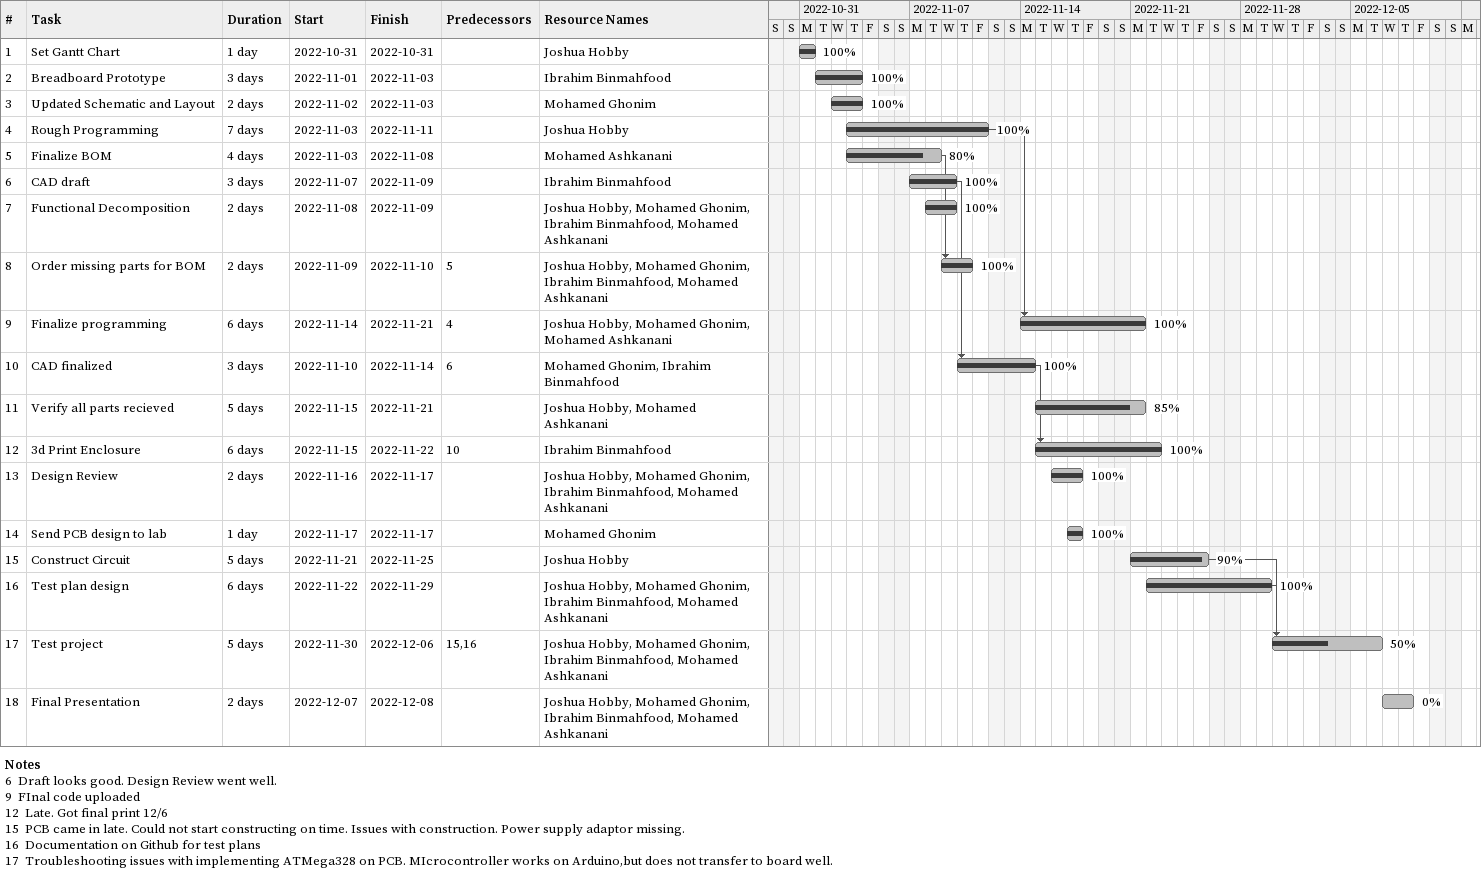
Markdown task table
| ID | Task | Duration | Start | Finish | Predecessors | Resources | % complete |
|---|---|---|---|---|---|---|---|
| 1 | Set Gantt Chart | 1d | 2022-10-31 | 2022-10-31 |  | Joshua Hobby | 100 |
| 2 | Breadboard Prototype | 3d | 2022-11-01 | 2022-11-03 |  | Ibrahim Binmahfood | 100 |
| 3 | Updated Schematic and Layout | 2d | 2022-11-02 | 2022-11-03 |  | Mohamed Ghonim | 100 |
| 4 | Rough Programming | 7d | 2022-11-03 | 2022-11-11 |  | Joshua Hobby | 100 |
| 5 | Finalize BOM | 4d | 2022-11-03 | 2022-11-08 |  | Mohamed Ashkanani | 80 |
| 6 | CAD draft | 3d | 2022-11-07 | 2022-11-09 |  | Ibrahim Binmahfood | 100 |
| 7 | Functional Decomposition | 2d | 2022-11-08 | 2022-11-09 |  | Joshua Hobby, Mohamed Ghonim, Ibrahim Binmahfood, Mohamed Ashkanani | 100 |
| 8 | Order missing parts for BOM | 2d | 2022-11-09 | 2022-11-10 | 5 | Joshua Hobby, Mohamed Ghonim, Ibrahim Binmahfood, Mohamed Ashkanani | 100 |
| 9 | Finalize programming | 6d | 2022-11-14 | 2022-11-21 | 4 | Joshua Hobby, Mohamed Ghonim, Mohamed Ashkanani | 100 |
| 10 | CAD finalized | 3d | 2022-11-10 | 2022-11-14 | 6 | Mohamed Ghonim, Ibrahim Binmahfood | 100 |
| 11 | Verify all parts recieved | 5d | 2022-11-15 | 2022-11-21 |  | Joshua Hobby, Mohamed Ashkanani | 85 |
| 12 | 3d Print Enclosure | 6d | 2022-11-15 | 2022-11-22 | 10 | Ibrahim Binmahfood | 100 |
| 13 | Design Review | 2d | 2022-11-16 | 2022-11-17 |  | Joshua Hobby, Mohamed Ghonim, Ibrahim Binmahfood, Mohamed Ashkanani | 100 |
| 14 | Send PCB design to lab | 1d | 2022-11-17 | 2022-11-17 |  | Mohamed Ghonim | 100 |
| 15 | Construct Circuit | 5d | 2022-11-21 | 2022-11-25 |  | Joshua Hobby | 90 |
| 16 | Test plan design | 6d | 2022-11-22 | 2022-11-29 |  | Joshua Hobby, Mohamed Ghonim, Ibrahim Binmahfood, Mohamed Ashkanani | 100 |
| 17 | Test project | 5d | 2022-11-30 | 2022-12-06 | 15, 16 | Joshua Hobby, Mohamed Ghonim, Ibrahim Binmahfood, Mohamed Ashkanani | 50 |
| 18 | Final Presentation | 2d | 2022-12-07 | 2022-12-08 |  | Joshua Hobby, Mohamed Ghonim, Ibrahim Binmahfood, Mohamed Ashkanani | 0 |

Notes
- 6: Draft looks good. Design Review went well.
- 9: FInal code uploaded
- 12: Late. Got final print 12/6
- 15: PCB came in late. Could not start constructing on time. Issues with construction. Power supply adaptor missing.
- 16: Documentation on Github for test plans
- 17: Troubleshooting issues with implementing ATMega328 on PCB. MIcrocontroller works on Arduino,but does not transfer to board well.
